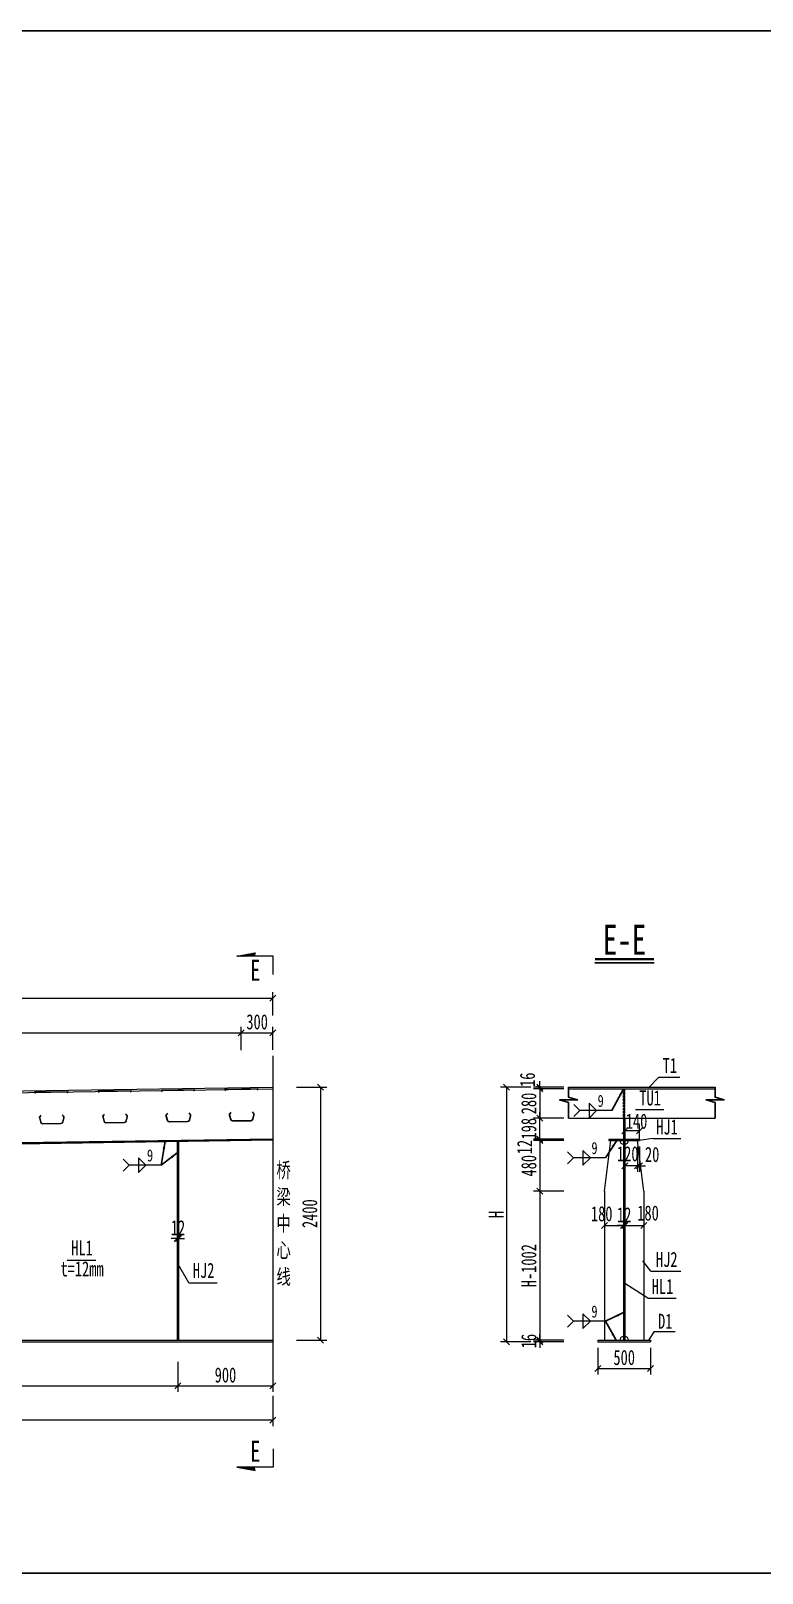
# Model space of a CAD drawing. Header units: millimetres. Extents: x -89049 to 410567, y -307459 to -100425.
# Drawn here: x 223635 to 230564, y -127671 to -113054 of the extents above; entities that cross this region are included whole.
import ezdxf
from ezdxf.enums import TextEntityAlignment as Align

# ---------------------------------------------------------------- set-up
doc = ezdxf.new("R2010")
doc.units = ezdxf.units.MM
doc.linetypes.add('CENTER2', pattern=[28.575, 19.05, -3.175, 3.175, -3.175])
doc.linetypes.add('DASHED', pattern=[0.75, 0.5, -0.25])
doc.layers.get('Defpoints').update_dxf_attribs({"color": 8})
for name, color, linetype, lineweight in [('Dim', 4, 'Continuous', 15), ('中心线', 2, 'CENTER2', 15), ('文字', 7, 'Continuous', 15), ('标注线及字体', 2, 'Continuous', 15), ('细实线', 4, 'Continuous', 15), ('虚线', 7, 'DASHED', 13), ('钢板粗线', 1, 'Continuous', 25), ('钢板细线', 6, 'Continuous', 15)]:
    doc.layers.add(name, color=color, linetype=linetype, lineweight=lineweight)
doc.layers.add('Text', color=4, linetype='Continuous')
doc.styles.add('111', font='', dxfattribs={"width": 0.7})
doc.styles.add('BM_Dim', font='', dxfattribs={"width": 0.85})
doc.styles.add('SMEDI', font='', dxfattribs={"width": 0.75})
doc.styles.get("Standard").update_dxf_attribs({"font": ''})
doc.styles.get('111').set_extended_font_data('仿宋_GB2312')
doc.styles.get('BM_Dim').set_extended_font_data('仿宋_GB2312')
doc.styles.get('SMEDI').set_extended_font_data('仿宋_GB2312')
doc.styles.get('Standard').set_extended_font_data('仿宋_GB2312')
doc.dimstyles.new('200', dxfattribs={"dimscale": 0, "dimtxt": 2.5, "dimasz": 1, "dimexe": 1, "dimexo": 1, "dimgap": 0.6, "dimtad": 1, "dimdec": 0, "dimdsep": 46, "dimtxsty": '111', "dimblk": 'OBLIQUE', "dimcen": 0, "dimclrd": 4, "dimclre": 4, "dimclrt": 4, "dimadec": 1, "dimazin": 2, "dimtfac": 1, "dimtdec": 0, "dimtix": 1, "dimtmove": 2, "dimatfit": 3, "dimfxl": 4, "dimfxlon": 1, "dimtolj": 1, "dimlwd": -1, "dimlwe": -1, "dimarcsym": 0})
doc.dimstyles.new('MSteel_1.0_1.0', dxfattribs={"dimtxt": 3, "dimasz": 1.2, "dimexe": 1, "dimexo": 1, "dimgap": 1, "dimtad": 3, "dimtoh": 1, "dimdec": 0, "dimzin": 0, "dimdsep": 46, "dimtxsty": 'Standard', "dimblk": 'ARCHTICK', "dimcen": 0.09, "dimclrd": 3, "dimclre": 3, "dimadec": 0, "dimazin": 0, "dimtfac": 1, "dimtdec": 4, "dimtofl": 0, "dimtmove": 0, "dimatfit": 3, "dimfxl": 1, "dimtolj": 1, "dimtzin": 0, "dimarcsym": 0})

# ---------------------------------------------------------------- blocks, each defined once
blk = doc.blocks.new('U型肋1')
at = {"layer": 'Defpoints'}
blk.add_line((-160, 0), (160, 0), dxfattribs=at)
at = {"layer": '钢板粗线', "color": 6}
for p, q in [((148, -10), (160, 0)), ((-148, -10), (-160, 0))]:
    blk.add_line(p, q, dxfattribs=at)
blk.add_lwpolyline([(-99, -220, 0.414266), (-114, -245), (-104, -285, 0.348876), (-85, -300), (85, -300, 0.348876), (104, -285), (114, -245, 0.414091), (99, -220, 0.414091)], format="xyb", dxfattribs=at)
blk = doc.blocks.new('_Oblique')
at = {"color": 0, "linetype": 'ByBlock', "lineweight": -2}
blk.add_line((-0.5, -0.5), (0.5, 0.5), dxfattribs=at)
blk = doc.blocks.new('*D525')
at = {"layer": 'Defpoints', "color": 0, "transparency": 16777216}
for p in [(225929, -122221), (225929, -122445), (216429, -123206)]:
    blk.add_point(p, dxfattribs=at)
at = {"layer": '细实线', "color": 4, "transparency": 16777216}
for p, q in [((216429, -122449), (216429, -122164)), ((225929, -122387), (225929, -122164)), ((216429, -122221), (225929, -122221))]:
    blk.add_line(p, q, dxfattribs=at)
at = {"layer": '细实线', "color": 4, "transparency": 16777216, "xscale": 57.14285714285715, "yscale": 57.14285714285715, "zscale": 57.14285714285715, "rotation": 180}
blk.add_blockref('_Oblique', (216429, -122221), dxfattribs=at)
at = {"layer": '细实线', "color": 4, "transparency": 16777216, "xscale": 57.14285714285715, "yscale": 57.14285714285715, "zscale": 57.14285714285715}
blk.add_blockref('_Oblique', (225929, -122221), dxfattribs=at)
at = {"layer": '细实线', "color": 4, "transparency": 16777216, "insert": (221179, -122119), "char_height": 142.9, "attachment_point": 5, "style": '111'}
blk.add_mtext('\\A1;9500', dxfattribs=at)
blk = doc.blocks.new('*D526')
at = {"layer": 'Defpoints', "color": 0, "transparency": 16777216}
for p in [(225629, -122550), (225629, -122773), (217829, -123201)]:
    blk.add_point(p, dxfattribs=at)
at = {"layer": '细实线', "color": 4, "transparency": 16777216}
for p, q in [((217829, -122778), (217829, -122492)), ((217829, -122550), (225629, -122550)), ((225629, -122716), (225629, -122492))]:
    blk.add_line(p, q, dxfattribs=at)
at = {"layer": '细实线', "color": 4, "transparency": 16777216, "xscale": 57.14285714285715, "yscale": 57.14285714285715, "zscale": 57.14285714285715, "rotation": 180}
blk.add_blockref('_Oblique', (217829, -122550), dxfattribs=at)
at = {"layer": '细实线', "color": 4, "transparency": 16777216, "xscale": 57.14285714285715, "yscale": 57.14285714285715, "zscale": 57.14285714285715}
blk.add_blockref('_Oblique', (225629, -122550), dxfattribs=at)
at = {"layer": '细实线', "color": 4, "transparency": 16777216, "insert": (221729, -122447), "char_height": 142.9, "attachment_point": 5, "style": '111'}
blk.add_mtext('\\A1;13×600', dxfattribs=at)
blk = doc.blocks.new('*D528')
at = {"layer": 'Defpoints', "color": 0, "transparency": 16777216}
for p in [(225929, -122550), (225629, -122773), (225929, -122769)]:
    blk.add_point(p, dxfattribs=at)
at = {"layer": '细实线', "color": 4, "transparency": 16777216}
for p, q in [((225629, -122716), (225629, -122492)), ((225629, -122550), (225929, -122550)), ((225929, -122712), (225929, -122492))]:
    blk.add_line(p, q, dxfattribs=at)
at = {"layer": '细实线', "color": 4, "transparency": 16777216, "xscale": 57.14285714285715, "yscale": 57.14285714285715, "zscale": 57.14285714285715, "rotation": 180}
blk.add_blockref('_Oblique', (225629, -122550), dxfattribs=at)
at = {"layer": '细实线', "color": 4, "transparency": 16777216, "xscale": 57.14285714285715, "yscale": 57.14285714285715, "zscale": 57.14285714285715}
blk.add_blockref('_Oblique', (225929, -122550), dxfattribs=at)
at = {"layer": '细实线', "color": 4, "transparency": 16777216, "insert": (225779, -122447), "char_height": 142.9, "attachment_point": 5, "style": '111'}
blk.add_mtext('\\A1;300', dxfattribs=at)
blk = doc.blocks.new('*D530')
at = {"layer": 'Defpoints', "color": 0, "transparency": 16777216}
for p in [(225929, -123064), (225929, -125464), (226380, -125464)]:
    blk.add_point(p, dxfattribs=at)
at = {"layer": '细实线', "color": 4, "transparency": 16777216}
for p, q in [((226152, -123064), (226438, -123064)), ((226380, -123064), (226380, -125464)), ((226152, -125464), (226438, -125464))]:
    blk.add_line(p, q, dxfattribs=at)
at = {"layer": '细实线', "color": 4, "transparency": 16777216, "xscale": 57.14285714285715, "yscale": 57.14285714285715, "zscale": 57.14285714285715}
for p, rotation in [((226380, -123064), 90), ((226380, -125464), 270)]:
    blk.add_blockref('_Oblique', p, dxfattribs=dict(at, rotation=rotation))
at = {"layer": '细实线', "color": 4, "transparency": 16777216, "insert": (226278, -124264), "char_height": 142.9, "attachment_point": 5, "rotation": 90, "style": '111'}
blk.add_mtext('\\A1;2400', dxfattribs=at)
blk = doc.blocks.new('*D536')
at = {"layer": 'Defpoints', "color": 0, "transparency": 16777216}
for p in [(225029, -125527), (225929, -125527), (225929, -125896)]:
    blk.add_point(p, dxfattribs=at)
at = {"layer": '细实线', "color": 4, "transparency": 16777216}
for p, q in [((225029, -125668), (225029, -125953)), ((225929, -125668), (225929, -125953)), ((225029, -125896), (225929, -125896))]:
    blk.add_line(p, q, dxfattribs=at)
at = {"layer": '细实线', "color": 4, "transparency": 16777216, "xscale": 57.14285714285715, "yscale": 57.14285714285715, "zscale": 57.14285714285715, "rotation": 180}
blk.add_blockref('_Oblique', (225029, -125896), dxfattribs=at)
at = {"layer": '细实线', "color": 4, "transparency": 16777216, "xscale": 57.14285714285715, "yscale": 57.14285714285715, "zscale": 57.14285714285715}
blk.add_blockref('_Oblique', (225929, -125896), dxfattribs=at)
at = {"layer": '细实线', "color": 4, "transparency": 16777216, "insert": (225479, -125794), "char_height": 142.9, "attachment_point": 5, "style": '111'}
blk.add_mtext('\\A1;900', dxfattribs=at)
blk = doc.blocks.new('*D537')
at = {"layer": 'Defpoints', "color": 0, "transparency": 16777216}
for p in [(217829, -125464), (225029, -125527), (225029, -125896)]:
    blk.add_point(p, dxfattribs=at)
at = {"layer": '细实线', "color": 4, "transparency": 16777216}
for p, q in [((217829, -125668), (217829, -125953)), ((225029, -125668), (225029, -125953)), ((217829, -125896), (225029, -125896))]:
    blk.add_line(p, q, dxfattribs=at)
at = {"layer": '细实线', "color": 4, "transparency": 16777216, "xscale": 57.14285714285715, "yscale": 57.14285714285715, "zscale": 57.14285714285715, "rotation": 180}
blk.add_blockref('_Oblique', (217829, -125896), dxfattribs=at)
at = {"layer": '细实线', "color": 4, "transparency": 16777216, "xscale": 57.14285714285715, "yscale": 57.14285714285715, "zscale": 57.14285714285715}
blk.add_blockref('_Oblique', (225029, -125896), dxfattribs=at)
at = {"layer": '细实线', "color": 4, "transparency": 16777216, "insert": (221429, -125794), "char_height": 142.9, "attachment_point": 5, "style": '111'}
blk.add_mtext('\\A1;4×1800', dxfattribs=at)
blk = doc.blocks.new('*D539')
at = {"layer": 'Defpoints', "color": 0, "transparency": 16777216}
for p in [(216040, -125484), (225929, -125679), (216040, -126221)]:
    blk.add_point(p, dxfattribs=at)
at = {"layer": '细实线', "color": 4, "transparency": 16777216}
for p, q in [((216040, -125992), (216040, -126278)), ((225929, -125992), (225929, -126278)), ((225929, -126221), (216040, -126221))]:
    blk.add_line(p, q, dxfattribs=at)
at = {"layer": '细实线', "color": 4, "transparency": 16777216, "xscale": 57.14285714285715, "yscale": 57.14285714285715, "zscale": 57.14285714285715, "rotation": 180}
blk.add_blockref('_Oblique', (216040, -126221), dxfattribs=at)
at = {"layer": '细实线', "color": 4, "transparency": 16777216, "xscale": 57.14285714285715, "yscale": 57.14285714285715, "zscale": 57.14285714285715}
blk.add_blockref('_Oblique', (225929, -126221), dxfattribs=at)
at = {"layer": '细实线', "color": 4, "transparency": 16777216, "insert": (220984, -126104), "char_height": 142.86, "attachment_point": 5, "style": '111'}
blk.add_mtext('\\A1;19778/2', dxfattribs=at)
blk = doc.blocks.new('_ArchTick')
at = {"color": 0, "linetype": 'ByBlock', "const_width": 0.15}
blk.add_lwpolyline([(-0.5, -0.5), (0.5, 0.5)], dxfattribs=at)
blk = doc.blocks.new('角焊缝1')
at = {"layer": 'Dim'}
blk.add_line((-3101.17, 370.22), (-3106.48, 370.22), dxfattribs=at)
blk.add_lwpolyline([(-3107.48, 369.22), (-3106.48, 370.22), (-3107.48, 371.22)], dxfattribs=at)
blk.add_lwpolyline([(-3104.91, 371.45), (-3104.91, 368.99), (-3103.68, 370.22)], close=True, dxfattribs=at)
blk = doc.blocks.new('*D541')
at = {"layer": 'Defpoints', "color": 0, "transparency": 16777216}
for p in [(225023, -124516), (225035, -124499), (225035, -124516)]:
    blk.add_point(p, dxfattribs=at)
at = {"layer": '细实线', "color": 4, "transparency": 16777216}
for p, q in [((225023, -124499), (224966, -124499)), ((225023, -124499), (225023, -124441)), ((225023, -124499), (225035, -124499)), ((225035, -124499), (225035, -124441)), ((225035, -124499), (225092, -124499))]:
    blk.add_line(p, q, dxfattribs=at)
at = {"layer": '细实线', "color": 4, "transparency": 16777216, "xscale": 57.14285714285715, "yscale": 57.14285714285715, "zscale": 57.14285714285715}
blk.add_blockref('_Oblique', (225023, -124499), dxfattribs=at)
at = {"layer": '细实线', "color": 4, "transparency": 16777216, "xscale": 57.14285714285715, "yscale": 57.14285714285715, "zscale": 57.14285714285715, "rotation": 180}
blk.add_blockref('_Oblique', (225035, -124499), dxfattribs=at)
at = {"layer": '细实线', "color": 4, "transparency": 16777216, "insert": (225029, -124398), "char_height": 142.9, "attachment_point": 5, "style": '111'}
blk.add_mtext('\\A1;12', dxfattribs=at)
blk = doc.blocks.new('*D654')
at = {"layer": 'Defpoints', "color": 0, "transparency": 16777216}
for p in [(229071, -124328), (229251, -124328), (229251, -124376)]:
    blk.add_point(p, dxfattribs=at)
at = {"layer": '细实线', "color": 4, "transparency": 16777216}
for p, q in [((229071, -124376), (229071, -124433)), ((229071, -124376), (229251, -124376)), ((229251, -124376), (229251, -124433))]:
    blk.add_line(p, q, dxfattribs=at)
at = {"layer": '细实线', "color": 4, "transparency": 16777216, "xscale": 57.14285714285715, "yscale": 57.14285714285715, "zscale": 57.14285714285715, "rotation": 180}
blk.add_blockref('_Oblique', (229071, -124376), dxfattribs=at)
at = {"layer": '细实线', "color": 4, "transparency": 16777216, "xscale": 57.14285714285715, "yscale": 57.14285714285715, "zscale": 57.14285714285715}
blk.add_blockref('_Oblique', (229251, -124376), dxfattribs=at)
at = {"layer": '细实线', "color": 4, "transparency": 16777216, "insert": (229044, -124266), "char_height": 142.9, "attachment_point": 5, "style": '111'}
blk.add_mtext('\\A1;180', dxfattribs=at)
blk = doc.blocks.new('*D655')
at = {"layer": 'Defpoints', "color": 0, "transparency": 16777216}
for p in [(229263, -124328), (229443, -124328), (229443, -124376)]:
    blk.add_point(p, dxfattribs=at)
at = {"layer": '细实线', "color": 4, "transparency": 16777216}
for p, q in [((229263, -124376), (229263, -124433)), ((229263, -124376), (229443, -124376)), ((229443, -124376), (229443, -124433))]:
    blk.add_line(p, q, dxfattribs=at)
at = {"layer": '细实线', "color": 4, "transparency": 16777216, "xscale": 57.14285714285715, "yscale": 57.14285714285715, "zscale": 57.14285714285715, "rotation": 180}
blk.add_blockref('_Oblique', (229263, -124376), dxfattribs=at)
at = {"layer": '细实线', "color": 4, "transparency": 16777216, "xscale": 57.14285714285715, "yscale": 57.14285714285715, "zscale": 57.14285714285715}
blk.add_blockref('_Oblique', (229443, -124376), dxfattribs=at)
at = {"layer": '细实线', "color": 4, "transparency": 16777216, "insert": (229483, -124259), "char_height": 142.9, "attachment_point": 5, "style": '111'}
blk.add_mtext('\\A1;180', dxfattribs=at)
blk = doc.blocks.new('*D656')
at = {"layer": 'Defpoints', "color": 0, "transparency": 16777216}
for p in [(229251, -124328), (229263, -124328), (229263, -124376)]:
    blk.add_point(p, dxfattribs=at)
at = {"layer": '细实线', "color": 4, "transparency": 16777216}
for p, q in [((229251, -124376), (229194, -124376)), ((229251, -124376), (229251, -124433)), ((229251, -124376), (229263, -124376)), ((229263, -124376), (229263, -124433)), ((229263, -124376), (229320, -124376))]:
    blk.add_line(p, q, dxfattribs=at)
at = {"layer": '细实线', "color": 4, "transparency": 16777216, "xscale": 57.14285714285715, "yscale": 57.14285714285715, "zscale": 57.14285714285715}
blk.add_blockref('_Oblique', (229251, -124376), dxfattribs=at)
at = {"layer": '细实线', "color": 4, "transparency": 16777216, "xscale": 57.14285714285715, "yscale": 57.14285714285715, "zscale": 57.14285714285715, "rotation": 180}
blk.add_blockref('_Oblique', (229263, -124376), dxfattribs=at)
at = {"layer": '细实线', "color": 4, "transparency": 16777216, "insert": (229257, -124275), "char_height": 142.9, "attachment_point": 5, "style": '111'}
blk.add_mtext('\\A1;12', dxfattribs=at)
blk = doc.blocks.new('*D657')
at = {"layer": 'Defpoints', "color": 0, "transparency": 16777216}
for p in [(229263, -123479), (229263, -123619), (229403, -123609)]:
    blk.add_point(p, dxfattribs=at)
at = {"layer": '细实线', "color": 4, "transparency": 16777216}
for p, q in [((229263, -123561), (229263, -123422)), ((229403, -123479), (229263, -123479)), ((229403, -123552), (229403, -123422))]:
    blk.add_line(p, q, dxfattribs=at)
at = {"layer": '细实线', "color": 4, "transparency": 16777216, "xscale": 57.14285714285715, "yscale": 57.14285714285715, "zscale": 57.14285714285715, "rotation": 180}
blk.add_blockref('_Oblique', (229263, -123479), dxfattribs=at)
at = {"layer": '细实线', "color": 4, "transparency": 16777216, "xscale": 57.14285714285715, "yscale": 57.14285714285715, "zscale": 57.14285714285715}
blk.add_blockref('_Oblique', (229403, -123479), dxfattribs=at)
at = {"layer": '细实线', "color": 4, "transparency": 16777216, "insert": (229374, -123389), "char_height": 142.9, "attachment_point": 5, "style": '111'}
blk.add_mtext('\\A1;140', dxfattribs=at)
blk = doc.blocks.new('*D658')
at = {"layer": 'Defpoints', "color": 0, "transparency": 16777216}
for p in [(229263, -123570), (229383, -123570), (229263, -123810)]:
    blk.add_point(p, dxfattribs=at)
at = {"layer": '细实线', "color": 4, "transparency": 16777216}
for p, q in [((229263, -123627), (229263, -123867)), ((229383, -123627), (229383, -123867)), ((229383, -123810), (229263, -123810))]:
    blk.add_line(p, q, dxfattribs=at)
at = {"layer": '细实线', "color": 4, "transparency": 16777216, "xscale": 57.14285714285715, "yscale": 57.14285714285715, "zscale": 57.14285714285715, "rotation": 180}
blk.add_blockref('_Oblique', (229263, -123810), dxfattribs=at)
at = {"layer": '细实线', "color": 4, "transparency": 16777216, "xscale": 57.14285714285715, "yscale": 57.14285714285715, "zscale": 57.14285714285715}
blk.add_blockref('_Oblique', (229383, -123810), dxfattribs=at)
at = {"layer": '细实线', "color": 4, "transparency": 16777216, "insert": (229291, -123698), "char_height": 142.9, "attachment_point": 5, "style": '111'}
blk.add_mtext('\\A1;120', dxfattribs=at)
blk = doc.blocks.new('*D659')
at = {"layer": 'Defpoints', "color": 0, "transparency": 16777216}
for p in [(229383, -123570), (229403, -123570), (229383, -123810)]:
    blk.add_point(p, dxfattribs=at)
at = {"layer": '细实线', "color": 4, "transparency": 16777216}
for p, q in [((229383, -123627), (229383, -123867)), ((229403, -123627), (229403, -123867)), ((229383, -123810), (229326, -123810)), ((229403, -123810), (229383, -123810)), ((229403, -123810), (229460, -123810))]:
    blk.add_line(p, q, dxfattribs=at)
at = {"layer": '细实线', "color": 4, "transparency": 16777216, "xscale": 57.14285714285715, "yscale": 57.14285714285715, "zscale": 57.14285714285715}
blk.add_blockref('_Oblique', (229383, -123810), dxfattribs=at)
at = {"layer": '细实线', "color": 4, "transparency": 16777216, "xscale": 57.14285714285715, "yscale": 57.14285714285715, "zscale": 57.14285714285715, "rotation": 180}
blk.add_blockref('_Oblique', (229403, -123810), dxfattribs=at)
at = {"layer": '细实线', "color": 4, "transparency": 16777216, "insert": (229522, -123704), "char_height": 142.9, "attachment_point": 5, "style": '111'}
blk.add_mtext('\\A1;20', dxfattribs=at)
blk = doc.blocks.new('*D660')
at = {"layer": 'Defpoints', "color": 0, "transparency": 16777216}
for p in [(228666, -123570), (228457, -124050), (228915, -124050)]:
    blk.add_point(p, dxfattribs=at)
at = {"layer": '细实线', "color": 4, "transparency": 16777216}
for p, q in [((228608, -123570), (228399, -123570)), ((228457, -123570), (228457, -124050)), ((228685, -124050), (228399, -124050))]:
    blk.add_line(p, q, dxfattribs=at)
at = {"layer": '细实线', "color": 4, "transparency": 16777216, "xscale": 57.14285714285715, "yscale": 57.14285714285715, "zscale": 57.14285714285715}
for p, rotation in [((228457, -123570), 90), ((228457, -124050), 270)]:
    blk.add_blockref('_Oblique', p, dxfattribs=dict(at, rotation=rotation))
at = {"layer": '细实线', "color": 4, "transparency": 16777216, "insert": (228354, -123810), "char_height": 142.9, "attachment_point": 5, "rotation": 90, "style": '111'}
blk.add_mtext('\\A1;480', dxfattribs=at)
blk = doc.blocks.new('*D661')
at = {"layer": 'Defpoints', "color": 0, "transparency": 16777216}
for p in [(228626, -124050), (228457, -125464), (229396, -125464)]:
    blk.add_point(p, dxfattribs=at)
at = {"layer": '细实线', "color": 4, "transparency": 16777216}
for p, q in [((228568, -124050), (228399, -124050)), ((228457, -124050), (228457, -125464)), ((228685, -125464), (228399, -125464))]:
    blk.add_line(p, q, dxfattribs=at)
at = {"layer": '细实线', "color": 4, "transparency": 16777216, "xscale": 57.14285714285715, "yscale": 57.14285714285715, "zscale": 57.14285714285715}
for p, rotation in [((228457, -124050), 90), ((228457, -125464), 270)]:
    blk.add_blockref('_Oblique', p, dxfattribs=dict(at, rotation=rotation))
at = {"layer": '细实线', "color": 4, "transparency": 16777216, "insert": (228354, -124757), "char_height": 142.9, "attachment_point": 5, "rotation": 90, "style": '111'}
blk.add_mtext('\\A1;H-1002', dxfattribs=at)
blk = doc.blocks.new('*D662')
at = {"layer": 'Defpoints', "color": 0, "transparency": 16777216}
for p in [(228457, -125480), (229363, -125464), (229363, -125480)]:
    blk.add_point(p, dxfattribs=at)
at = {"layer": '细实线', "color": 4, "transparency": 16777216}
for p, q in [((228457, -125464), (228457, -125407)), ((228685, -125464), (228399, -125464)), ((228685, -125480), (228399, -125480)), ((228457, -125464), (228457, -125480)), ((228457, -125480), (228457, -125537))]:
    blk.add_line(p, q, dxfattribs=at)
at = {"layer": '细实线', "color": 4, "transparency": 16777216, "xscale": 57.14285714285715, "yscale": 57.14285714285715, "zscale": 57.14285714285715}
for p, rotation in [((228457, -125464), 270), ((228457, -125480), 90)]:
    blk.add_blockref('_Oblique', p, dxfattribs=dict(at, rotation=rotation))
at = {"layer": '细实线', "color": 4, "transparency": 16777216, "insert": (228354, -125472), "char_height": 142.9, "attachment_point": 5, "rotation": 90, "style": '111'}
blk.add_mtext('\\A1;16', dxfattribs=at)
blk = doc.blocks.new('*D663')
at = {"layer": 'Defpoints', "color": 0, "transparency": 16777216}
for p in [(228628, -123064), (228143, -125480), (228593, -125480)]:
    blk.add_point(p, dxfattribs=at)
at = {"layer": '细实线', "color": 4, "transparency": 16777216}
for p, q in [((228371, -123064), (228085, -123064)), ((228143, -123064), (228143, -125480)), ((228371, -125480), (228085, -125480))]:
    blk.add_line(p, q, dxfattribs=at)
at = {"layer": '细实线', "color": 4, "transparency": 16777216, "xscale": 57.14285714285715, "yscale": 57.14285714285715, "zscale": 57.14285714285715}
for p, rotation in [((228143, -123064), 90), ((228143, -125480), 270)]:
    blk.add_blockref('_Oblique', p, dxfattribs=dict(at, rotation=rotation))
at = {"layer": '细实线', "color": 4, "transparency": 16777216, "insert": (228044, -124272), "char_height": 142.9, "attachment_point": 5, "rotation": 90, "style": '111'}
blk.add_mtext('\\A1;H', dxfattribs=at)
blk = doc.blocks.new('*D664')
at = {"layer": 'Defpoints', "color": 0, "transparency": 16777216}
for p in [(229007, -125480), (229507, -125480), (229507, -125731)]:
    blk.add_point(p, dxfattribs=at)
at = {"layer": '细实线', "color": 4, "transparency": 16777216}
for p, q in [((229007, -125537), (229007, -125788)), ((229507, -125537), (229507, -125788)), ((229007, -125731), (229507, -125731))]:
    blk.add_line(p, q, dxfattribs=at)
at = {"layer": '细实线', "color": 4, "transparency": 16777216, "xscale": 57.14285714285715, "yscale": 57.14285714285715, "zscale": 57.14285714285715, "rotation": 180}
blk.add_blockref('_Oblique', (229007, -125731), dxfattribs=at)
at = {"layer": '细实线', "color": 4, "transparency": 16777216, "xscale": 57.14285714285715, "yscale": 57.14285714285715, "zscale": 57.14285714285715}
blk.add_blockref('_Oblique', (229507, -125731), dxfattribs=at)
at = {"layer": '细实线', "color": 4, "transparency": 16777216, "insert": (229257, -125628), "char_height": 142.9, "attachment_point": 5, "style": '111'}
blk.add_mtext('\\A1;500', dxfattribs=at)
blk = doc.blocks.new('*D665')
at = {"layer": 'Defpoints', "color": 0, "transparency": 16777216}
for p in [(229381, -123064), (228457, -123080), (229381, -123080)]:
    blk.add_point(p, dxfattribs=at)
at = {"layer": '细实线', "color": 4, "transparency": 16777216}
for p, q in [((228685, -123064), (228399, -123064)), ((228457, -123064), (228457, -123007)), ((228457, -123064), (228457, -123080)), ((228685, -123080), (228399, -123080)), ((228457, -123080), (228457, -123137))]:
    blk.add_line(p, q, dxfattribs=at)
at = {"layer": '细实线', "color": 4, "transparency": 16777216, "xscale": 57.14285714285715, "yscale": 57.14285714285715, "zscale": 57.14285714285715}
for p, rotation in [((228457, -123064), 270), ((228457, -123080), 90)]:
    blk.add_blockref('_Oblique', p, dxfattribs=dict(at, rotation=rotation))
at = {"layer": '细实线', "color": 4, "transparency": 16777216, "insert": (228341, -122995), "char_height": 142.9, "attachment_point": 5, "rotation": 90, "style": '111'}
blk.add_mtext('\\A1;16', dxfattribs=at)
blk = doc.blocks.new('*D666')
at = {"layer": 'Defpoints', "color": 0, "transparency": 16777216}
for p in [(228610, -123080), (228457, -123360), (229381, -123360)]:
    blk.add_point(p, dxfattribs=at)
at = {"layer": '细实线', "color": 4, "transparency": 16777216}
for p, q in [((228553, -123080), (228399, -123080)), ((228457, -123080), (228457, -123360)), ((228685, -123360), (228399, -123360))]:
    blk.add_line(p, q, dxfattribs=at)
at = {"layer": '细实线', "color": 4, "transparency": 16777216, "xscale": 57.14285714285715, "yscale": 57.14285714285715, "zscale": 57.14285714285715}
for p, rotation in [((228457, -123080), 90), ((228457, -123360), 270)]:
    blk.add_blockref('_Oblique', p, dxfattribs=dict(at, rotation=rotation))
at = {"layer": '细实线', "color": 4, "transparency": 16777216, "insert": (228354, -123220), "char_height": 142.9, "attachment_point": 5, "rotation": 90, "style": '111'}
blk.add_mtext('\\A1;280', dxfattribs=at)
blk = doc.blocks.new('*D667')
at = {"layer": 'Defpoints', "color": 0, "transparency": 16777216}
for p in [(228457, -123360), (229432, -123360), (228666, -123558)]:
    blk.add_point(p, dxfattribs=at)
at = {"layer": '细实线', "color": 4, "transparency": 16777216}
for p, q in [((228685, -123360), (228399, -123360)), ((228457, -123360), (228457, -123303)), ((228457, -123558), (228457, -123360)), ((228608, -123558), (228399, -123558)), ((228457, -123558), (228457, -123615))]:
    blk.add_line(p, q, dxfattribs=at)
at = {"layer": '细实线', "color": 4, "transparency": 16777216, "xscale": 57.14285714285715, "yscale": 57.14285714285715, "zscale": 57.14285714285715}
for p, rotation in [((228457, -123360), 270), ((228457, -123558), 90)]:
    blk.add_blockref('_Oblique', p, dxfattribs=dict(at, rotation=rotation))
at = {"layer": '细实线', "color": 4, "transparency": 16777216, "insert": (228354, -123459), "char_height": 142.9, "attachment_point": 5, "rotation": 90, "style": '111'}
blk.add_mtext('\\A1;198', dxfattribs=at)
blk = doc.blocks.new('*D668')
at = {"layer": 'Defpoints', "color": 0, "transparency": 16777216}
for p in [(228457, -123570), (228960, -123570), (228967, -123558)]:
    blk.add_point(p, dxfattribs=at)
at = {"layer": '细实线', "color": 4, "transparency": 16777216}
for p, q in [((228457, -123558), (228457, -123501)), ((228685, -123558), (228399, -123558)), ((228685, -123570), (228399, -123570)), ((228457, -123558), (228457, -123570)), ((228457, -123570), (228457, -123627))]:
    blk.add_line(p, q, dxfattribs=at)
at = {"layer": '细实线', "color": 4, "transparency": 16777216, "xscale": 57.14285714285715, "yscale": 57.14285714285715, "zscale": 57.14285714285715}
for p, rotation in [((228457, -123558), 270), ((228457, -123570), 90)]:
    blk.add_blockref('_Oblique', p, dxfattribs=dict(at, rotation=rotation))
at = {"layer": '细实线', "color": 4, "transparency": 16777216, "insert": (228313, -123633), "char_height": 142.9, "attachment_point": 5, "rotation": 90, "style": '111'}
blk.add_mtext('\\A1;12', dxfattribs=at)
blk = doc.blocks.new('剖面箭头')
at = {"ltscale": 10}
h = blk.add_hatch(dxfattribs=at)
h.set_pattern_fill('ANSI31', color=2, style=0)
h.set_pattern_definition([(45, (-182.99888, -777.8594), (-0.088388348, 0.088388348), [])])
h.paths.add_polyline_path([(6, -3), (3.15, -3), (3, -3.6)])
at = {"color": 3, "ltscale": 10}
blk.add_line((0, 0), (0, -3), dxfattribs=at)
at = {"color": 2, "ltscale": 10}
for p, q in [((0, -3), (6, -3)), ((6, -3), (3, -3.6)), ((3, -3.6), (3.15, -3))]:
    blk.add_line(p, q, dxfattribs=at)

msp = doc.modelspace()

# ---------------------------------------------------------------- linework, layer by layer
at = {"color": 4}
msp.add_line((228980.2, -121887.1), (229540.4, -121887.1), dxfattribs=at)
at = {"color": 6, "const_width": 20.6, "elevation": 0}
msp.add_lwpolyline([(228980.2, -121852.9), (229540.4, -121852.9)], dxfattribs=at)
at = {"color": 4, "elevation": 0}
for points in [[(228730.4, -123359.8), (228730.4, -123212.2), (228644.7, -123186.5), (228816.1, -123186.5), (228730.4, -123160.8), (228730.4, -123126.5), (228730.4, -123063.8)], [(230118.6, -123359.8), (230118.6, -123212.2), (230032.9, -123186.5), (230204.3, -123186.5), (230118.6, -123160.8), (230118.6, -123126.5), (230118.6, -123063.8)]]:
    msp.add_lwpolyline(points, dxfattribs=at)
at = {"layer": 'Defpoints'}
for p, q in [((229257.2, -123079.8), (229257.2, -125463.8)), ((216339.4, -123703.7), (225928.7, -123559.8)), ((229111.2, -123563.8), (229251.2, -123563.8)), ((229263.2, -123563.8), (229403.2, -123563.8))]:
    msp.add_line(p, q, dxfattribs=at)
msp.add_lwpolyline([(212566.6, -113054.1), (234566.6, -113054.1), (234566.6, -127671.3), (212566.6, -127671.3)], close=True, dxfattribs=at)
at = {"layer": '中心线', "ltscale": 0.3}
msp.add_line((225928.7, -122768.7), (225928.7, -125698.2), dxfattribs=at)
at = {"layer": '细实线'}
for p, q in [((229584.3, -122970.1), (229488.3, -123071.2)), ((229584.3, -122970.1), (229783.9, -122970.1)), ((229363.1, -123277.9), (229631.9, -123277.9)), ((229524.5, -123552.9), (229403.2, -123569.8)), ((229524.5, -123552.9), (229792.2, -123552.9)), ((223980.6, -124706.2), (224249.3, -124706.2)), ((225132.3, -124919.1), (225034.5, -124748.8)), ((229509.1, -124808.2), (229435, -124712.5)), ((229509.1, -124808.2), (229793.3, -124808.2)), ((225132.3, -124919.1), (225401, -124919.1)), ((229482.4, -125065.7), (229263.2, -124926.1)), ((229482.4, -125065.7), (229750, -125065.7)), ((229541, -125382.1), (229486, -125463.8)), ((229541, -125382.1), (229740.5, -125382.1))]:
    msp.add_line(p, q, dxfattribs=at)
at = {"layer": '虚线', "ltscale": 2}
for p, q in [((229251.2, -123359.8), (229251.2, -123079.8)), ((229263.2, -123359.8), (229263.2, -123079.8))]:
    msp.add_line(p, q, dxfattribs=at)
at = {"layer": '钢板细线'}
for p, q in [((228730.4, -123063.8), (230118.6, -123063.8)), ((228730.4, -123079.8), (230118.6, -123079.8)), ((228730.4, -123359.8), (230118.6, -123359.8)), ((229251.2, -123359.8), (229251.2, -125463.8)), ((229263.2, -123359.8), (229263.2, -125463.8)), ((216338.2, -123709.7), (225928.9, -123565.8)), ((216340.5, -123697.6), (225928.9, -123553.8)), ((225022.9, -123579.4), (225022.9, -125463.8)), ((225034.9, -123579.2), (225034.9, -125463.8)), ((229071.2, -124049.8), (229131.2, -123569.8)), ((229111.2, -123557.8), (229251.2, -123557.8)), ((229111.2, -123557.8), (229111.2, -123569.8)), ((229111.2, -123569.8), (229251.2, -123569.8)), ((229263.2, -123557.8), (229403.2, -123557.8)), ((229263.2, -123569.8), (229403.2, -123569.8)), ((229443.2, -124049.8), (229383.2, -123569.8)), ((229403.2, -123557.8), (229403.2, -123569.8)), ((229071.2, -124049.8), (229071.2, -125463.8)), ((229443.2, -124049.8), (229443.2, -125463.8)), ((216040.1, -125463.8), (225928.9, -125463.8)), ((216040.1, -125479.8), (225928.9, -125479.8)), ((229007.2, -125463.8), (229507.2, -125463.8)), ((229007.2, -125463.8), (229007.2, -125479.8)), ((229007.2, -125479.8), (229507.2, -125479.8)), ((229507.2, -125463.8), (229507.2, -125479.8))]:
    msp.add_line(p, q, dxfattribs=at)
at = {"layer": '钢板细线', "elevation": 0}
for points in [[(215618.9, -123218.4), (225928.7, -123063.8)], [(215618.9, -123234.4), (225928.9, -123079.8)]]:
    msp.add_lwpolyline(points, dxfattribs=at)
at = {"layer": '钢板细线'}
for centre, start, end in [((229251.2, -123569.8), 180, 270), ((229263.2, -123569.8), 270, 0), ((229251.2, -125463.8), 90, 180), ((229263.2, -125463.8), 0, 90)]:
    msp.add_arc(centre, 35, start, end, dxfattribs=at)

# ---------------------------------------------------------------- block references
at = {"layer": 'Dim', "xscale": 57.14285714285715, "yscale": 57.14285714285715, "zscale": 57.14285714285715, "rotation": 180}
msp.add_blockref('剖面箭头', (225930.5, -121996.5), dxfattribs=at)
at = {"layer": 'Dim', "xscale": -57.14285714285715, "yscale": 57.14285714285716, "zscale": 57.1428571428572}
msp.add_blockref('剖面箭头', (225930.5, -126494.2), dxfattribs=at)
at = {"layer": '细实线', "color": 8, "xscale": 57.1428571428572, "yscale": 57.1428571428572, "zscale": 57.1428571428572}
for p in [(406349, -144442.9), (402078.8, -144959.6), (406290.1, -144889.9), (406290, -146439)]:
    msp.add_blockref('角焊缝1', p, dxfattribs=at)
at = {"layer": '钢板细线', "rotation": 0.8593722436391068}
for p in [(223828.9, -123111.3), (224428.9, -123102.3), (225028.9, -123093.3), (225628.9, -123084.3)]:
    msp.add_blockref('U型肋1', p, dxfattribs=at)

# ---------------------------------------------------------------- texts
at = {"layer": 'Text', "style": 'SMEDI', "width": 0.75}
for p in [(229005.4, -123195.3), (224735.2, -123712), (228946.5, -123642.3), (228946.4, -125191.4)]:
    msp.add_text('9', height=114.3, dxfattribs=at).set_placement(p, align=Align.MIDDLE_LEFT)
at = {"layer": '文字', "style": 'BM_Dim', "width": 0.7}
msp.add_text('E', height=200, dxfattribs=at).set_placement((225761.8, -122057.3), align=Align.CENTER)
for s, height, p in [('T1', 142.86, (229689.2, -122973.6)), ('TU1', 142.86, (229502.6, -123281.4)), ('HJ1', 142.86, (229662.9, -123556.4)), ('桥', 142.9, (226029.8, -123966)), ('梁', 142.9, (226029.8, -124218.6)), ('中', 142.9, (226029.8, -124471.2)), ('HL1', 142.86, (224120.1, -124703.1)), ('心', 142.9, (226029.8, -124723.7)), ('HJ2', 142.86, (229660.2, -124811.7)), ('t=12mm', 142.86, (224120.1, -124901.5)), ('HJ2', 142.86, (225271.8, -124916)), ('线', 142.9, (226029.8, -124976.3)), ('HL1', 142.86, (229620.8, -125068)), ('D1', 142.86, (229645.9, -125398))]:
    msp.add_text(s, height=height, dxfattribs=at).set_placement(p, align=Align.BOTTOM_CENTER)
msp.add_text('E', height=200, rotation=360, dxfattribs=at).set_placement((225761.8, -126616.2), align=Align.CENTER)
at = {"layer": '标注线及字体', "style": '111', "width": 0.7}
msp.add_text('E-E', height=285.71, dxfattribs=at).set_placement((229260.3, -121667.7), align=Align.MIDDLE)

# ---------------------------------------------------------------- dimensions: what is measured, and where the dimension line sits
at = {"layer": '细实线'}
for base, p1, p2, override, picture, middle in [((225928.9, -122220.9), (216428.9, -123206.3), (225928.9, -122444.6), {"dimscale": 57.142857, "dimtxsty": '111', "dimblk": 'Oblique'}, '*D525', (221178.9, -122118.7)), ((225928.7, -122549.6), (225628.7, -122773.3), (225928.7, -122768.8), {"dimscale": 57.142857, "dimblk": 'Oblique'}, '*D528', (225778.7, -122447.4)), ((229263.2, -124375.7), (229251.2, -124327.9), (229263.2, -124327.9), {"dimscale": 57.142857, "dimblk": 'Oblique'}, '*D656', (229257.2, -124275)), ((225034.9, -124498.6), (225022.9, -124515.6), (225034.9, -124515.6), {"dimscale": 57.142857, "dimblk": 'Oblique'}, '*D541', (225028.9, -124397.9)), ((225928.9, -125896.1), (225028.9, -125527.2), (225928.9, -125527.2), {"dimscale": 57.142857, "dimblk": 'Oblique'}, '*D536', (225478.9, -125793.9)), ((229507.2, -125730.7), (229007.2, -125479.8), (229507.2, -125479.8), {"dimscale": 57.142857, "dimblk": 'Oblique'}, '*D664', (229257.2, -125628.4))]:
    dim = msp.add_linear_dim(base=base, p1=p1, p2=p2, dimstyle='200', override=override, dxfattribs=at)
    dim.commit()
    dim.dimension.update_dxf_attribs({"geometry": picture, "text_midpoint": middle})
for base, p1, p2, text, picture, middle in [((225628.7, -122549.6), (217828.7, -123201.3), (225628.7, -122773.3), '13×600', '*D526', (221728.7, -122447.4)), ((216040.1, -126220.7), (225928.7, -125678.9), (216040.1, -125483.8), '19778/2', '*D539', (220984.4, -126104.2)), ((225028.9, -125896.1), (217828.9, -125463.8), (225028.9, -125527.2), '4×1800', '*D537', (221428.9, -125793.9))]:
    dim = msp.add_linear_dim(base=base, p1=p1, p2=p2, text=text, dimstyle='200', override={"dimscale": 57.142857, "dimtxsty": '111', "dimblk": 'Oblique'}, dxfattribs=at)
    dim.commit()
    dim.dimension.update_dxf_attribs({"geometry": picture, "text_midpoint": middle})
for base, p1, p2, angle, picture, middle in [((228456.6, -123079.8), (229381.2, -123063.8), (229381.2, -123079.8), 90, '*D665', (228341.4, -122995.3)), ((229263.2, -123478.9), (229403.2, -123609.3), (229263.2, -123618.6), 180, '*D657', (229373.7, -123389.4)), ((228456.6, -123569.8), (228967.2, -123557.8), (228960.3, -123569.8), 90, '*D668', (228313.4, -123632.5)), ((229263.2, -123809.6), (229383.2, -123569.8), (229263.2, -123569.8), 180, '*D658', (229290.7, -123698.2)), ((229383.2, -123809.6), (229403.2, -123569.8), (229383.2, -123569.8), 180, '*D659', (229522, -123703.8))]:
    dim = msp.add_linear_dim(base=base, p1=p1, p2=p2, angle=angle, dimstyle='200', override={"dimscale": 57.142857, "dimblk": 'Oblique'}, dxfattribs=at)
    dim.commit()
    dim.dimension.update_dxf_attribs({"geometry": picture, "text_midpoint": middle, "dimtype": 160})
for base, p1, p2, picture, middle in [((226380.4, -125463.8), (225928.7, -123063.8), (225928.9, -125463.8), '*D530', (226278.2, -124263.8)), ((228456.6, -123359.8), (228610.5, -123079.8), (229381.2, -123359.8), '*D666', (228354.4, -123219.8)), ((228456.6, -123359.8), (228665.6, -123557.8), (229432.1, -123359.8), '*D667', (228354.4, -123458.8)), ((228456.6, -124049.8), (228665.6, -123569.8), (228915.1, -124049.8), '*D660', (228354.4, -123809.8)), ((228456.6, -125479.8), (229363.5, -125463.8), (229363.5, -125479.8), '*D662', (228354.4, -125471.8))]:
    dim = msp.add_linear_dim(base=base, p1=p1, p2=p2, angle=90, dimstyle='200', override={"dimscale": 57.142857, "dimblk": 'Oblique'}, dxfattribs=at)
    dim.commit()
    dim.dimension.update_dxf_attribs({"geometry": picture, "text_midpoint": middle})
for base, p1, p2, text, picture, middle in [((228142.6, -125479.8), (228628, -123063.8), (228592.8, -125479.8), 'H', '*D663', (228043.8, -124271.8)), ((228456.6, -125463.8), (228625.6, -124049.8), (229396.3, -125463.8), 'H-1002', '*D661', (228354.4, -124756.8))]:
    dim = msp.add_linear_dim(base=base, p1=p1, p2=p2, angle=90, text=text, dimstyle='200', override={"dimscale": 57.142857, "dimblk": 'Oblique'}, dxfattribs=at)
    dim.commit()
    dim.dimension.update_dxf_attribs({"geometry": picture, "text_midpoint": middle})
for base, p1, p2, picture, middle in [((229251.2, -124375.7), (229071.2, -124327.9), (229251.2, -124327.9), '*D654', (229043.7, -124265.8)), ((229443.2, -124375.7), (229263.2, -124327.9), (229443.2, -124327.9), '*D655', (229483, -124259.3))]:
    dim = msp.add_linear_dim(base=base, p1=p1, p2=p2, dimstyle='200', override={"dimscale": 57.142857, "dimblk": 'Oblique'}, dxfattribs=at)
    dim.commit()
    dim.dimension.update_dxf_attribs({"geometry": picture, "text_midpoint": middle, "dimtype": 160})

# ---------------------------------------------------------------- leaders
at = {"layer": 'Dim'}
for points in [[(229251.2, -123079.8), (229139, -123287.3)], [(224906.4, -123581.2), (224868.8, -123804)], [(229186.1, -123569.8), (229080.1, -123734.2)], [(225022.9, -123688.9), (224868.8, -123804)], [(229251.2, -125201.2), (229080, -125283.4)], [(229180.4, -125463.8), (229080, -125283.4)]]:
    msp.add_leader(points, dimstyle='MSteel_1.0_1.0', override={"dimscale": 57.142857, "dimclrd": 256}, dxfattribs=at)

doc.saveas('drawing.dxf')
